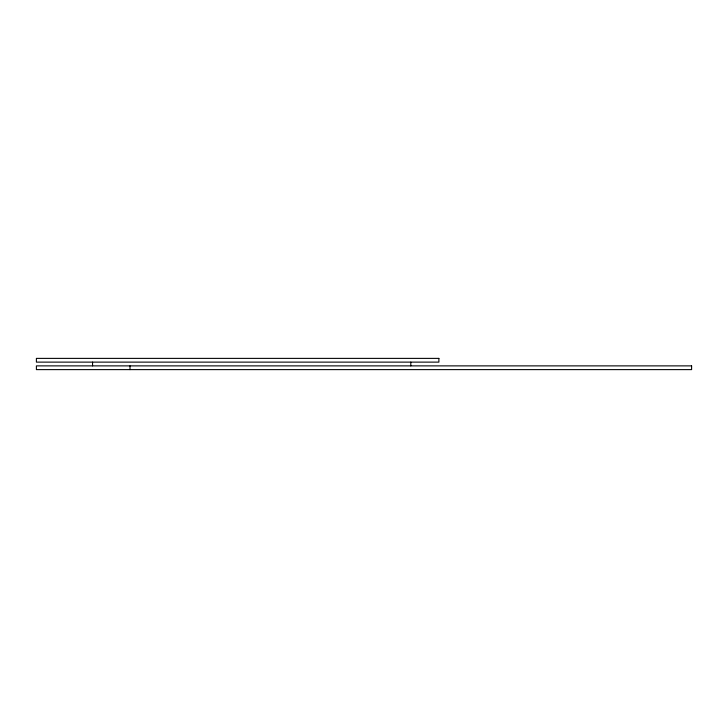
<?xml version="1.0" encoding="UTF-8"?>
<svg xmlns="http://www.w3.org/2000/svg" width="728" height="728" viewBox="0 0 728 728"><rect width="100%" height="100%" fill="white"/><g stroke="black" fill="none" stroke-linecap="round" stroke-linejoin="round"><path stroke-width="1.09" d="M410.801 362.125L410.801 365.875M130.003 365.875L130.003 369.615M92.556 362.125L92.556 365.875M438.884 358.385L36.4 358.385L36.4 362.125L438.884 362.125L438.884 358.385M691.6 365.875L36.4 365.875L36.4 369.615L691.6 369.615L691.6 365.875"/></g></svg>
